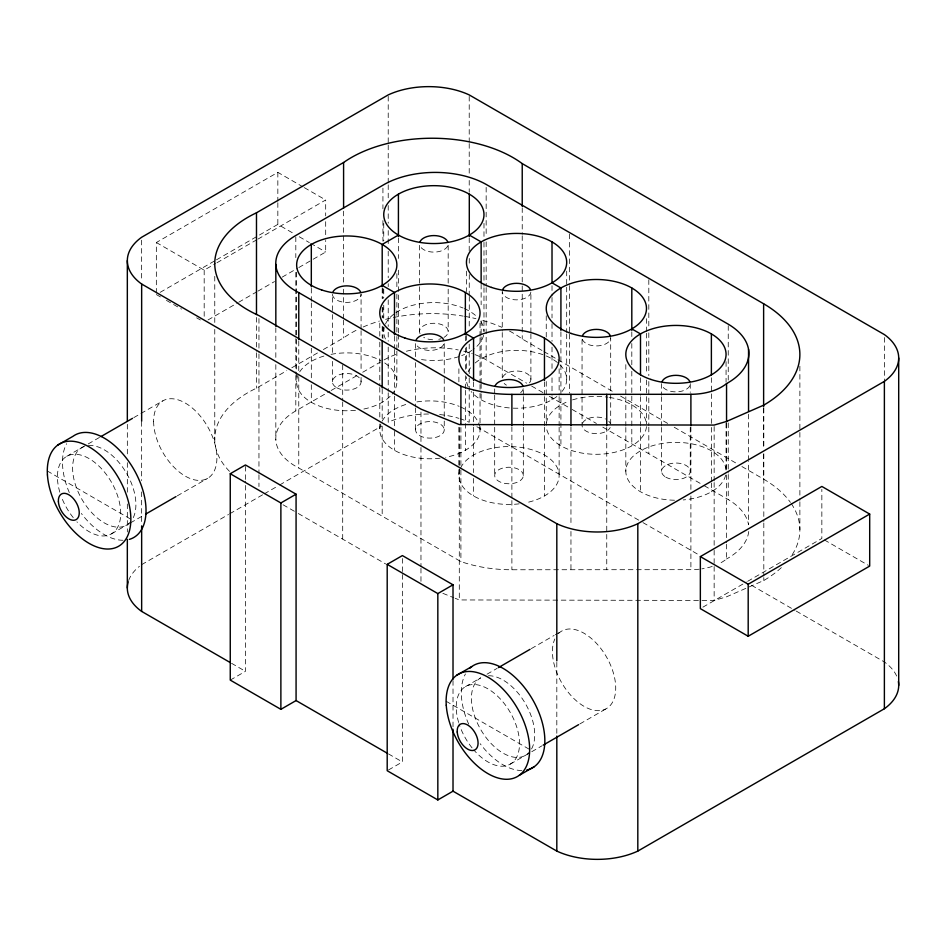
<?xml version="1.0" encoding="UTF-8"?>
<svg xmlns="http://www.w3.org/2000/svg" width="946" height="946" viewBox="0 0 946 946"><rect width="100%" height="100%" fill="white"/><g stroke="black" fill="none" stroke-linecap="round" stroke-linejoin="round"><path stroke-width="0.71" stroke-dasharray="4.73 3.55" d="M156.338 293.106L156.338 242.519L277.84 172.361L303.027 186.906M160.17 292.338L215.168 260.576M216.445 259.843L277.84 224.391L294.206 233.839M156.338 242.519L204.182 270.142L215.688 263.496M216.965 262.752L256.614 239.858M257.903 239.125L325.684 199.984L325.684 215.889M208.014 319.961L237.434 302.968M238.711 302.235L256.614 291.888M257.903 291.155L274.529 281.553M282.204 277.119L297.552 268.262M298.83 267.529L325.684 252.014L325.684 240.45M66.693 456.35L99.602 437.359M133.776 417.624L162.889 400.82M229.511 471.368A113.768 65.676 0 0 1 256.484 388.167L286.78 370.678M291.829 367.758L318.341 352.456M323.39 349.535L343.587 337.876A114.336 66.007 0 0 1 357.931 329.421M699.189 569.208A43.646 25.199 0 0 1 690.899 569.669L511.892 569.764A98.703 56.985 0 0 1 460.903 561.593L298.77 467.986A67.734 39.105 0 0 1 295.814 410.883L329.906 391.206M331.159 390.473L357.671 375.172M362.72 372.251L380.398 362.046M111.439 533.863L129.164 523.635M130.43 522.902L144.348 514.861M177.257 495.87L207.635 478.333M141.652 564.644L228.518 514.482M229.795 513.749L263.012 494.569M264.289 493.836L278.349 485.724M279.626 484.979L381.829 425.972M230.256 680.103L245.44 671.329L245.44 481.171M465.503 686.607L480.698 677.844A44.746 25.838 60 0 0 483.158 733.493A44.746 25.838 60 0 0 529.618 751.81M487.024 674.191L497.147 668.337M531.321 648.613L554.108 635.452M555.373 634.719L561.699 631.077M388.463 769.985L402.393 761.944L402.393 573.264M702.902 607.155L746.394 582.05M747.671 581.305L821.849 538.475L821.849 489.33M510.261 764.12L541.904 745.85M579.874 723.927L606.457 708.578M781.325 567.635A124.612 71.943 0 0 1 763.812 580.489L726.599 596.808L714.147 600.462L459.295 599.941L455.192 598.298M442.87 593.331L453.82 597.742M283.067 504.786L297.02 512.779M298.286 513.512L385.625 563.934M304.281 187.627L325.684 199.984M299.243 236.748L309.318 242.566M310.584 243.299L325.684 252.014M824.368 539.93L868.44 565.377M474.998 354.62A72.771 42.014 0 0 1 486.161 359.799L526.603 383.154M531.652 386.074L543.028 392.637M549.354 396.291L569.575 407.963M572.129 409.441L596.406 423.453M602.803 427.143L703.02 485.014M704.285 485.736L728.243 499.571A72.381 41.79 0 0 1 748.546 524.77L748.546 461.388M476.89 426.717L641.672 521.849M642.949 522.594L699.153 555.042M751.526 585.278L794.959 610.347M796.236 611.092L884.38 661.975A64.434 37.201 0 0 1 897.364 677.833M156.338 294.549L161.376 297.458M166.401 300.367L181.514 309.082M196.626 317.809L200.398 319.985M47.3 470.99L130.844 519.224M446.11 701.246L529.654 749.48M231.522 663.288L245.44 671.329M388.463 753.903L402.393 761.944M509.468 331.017A114.336 66.007 0 0 1 522.227 338.987L542.661 350.848M543.938 351.593L556.709 359.007M557.986 359.752L614.191 392.377M620.576 396.09L667.829 423.524M674.214 427.225L736.804 463.564M741.912 466.532L763.623 479.137A124.612 71.943 0 0 1 790.43 502.397M884.38 337.545L884.38 380.304M799.878 366.197L799.878 500.316M799.878 501.794L799.878 529.795M763.812 408.057L763.812 447.848M763.812 453.737L763.812 521.542M763.812 523.008L763.812 576.067M763.812 577.545L763.812 580.489M763.623 408.4L763.623 448.191M763.623 454.092L763.623 479.137M748.546 414.23L748.546 459.922M728.243 325.661L728.243 380.186M728.243 422.933L728.243 473.035M728.243 474.514L728.243 499.571M726.552 423.394L726.552 469.074M726.552 474.975L726.552 542.768M726.552 544.246L726.552 558.98A43.646 25.199 0 0 1 718.629 563.911M726.067 361.691L726.067 382.149M726.067 423.075L726.067 471.297M714.147 426.54L714.147 481.076M714.147 482.555L714.147 548.869M714.147 550.347L714.147 565.081M714.147 566.559L714.147 600.462M711.38 377.761L711.38 392.377M711.38 393.843L711.38 425.996M711.38 427.45L711.38 481.538M711.38 482.992L711.38 491.766M690.899 426.717L690.899 490.087M690.899 495.988L690.899 569.669M690.261 383.615L690.261 392.377M690.261 427.45L690.261 471.297M661.621 383.615L661.621 395.298M661.621 396.764L661.621 425.996M661.621 427.45L661.621 471.297M648.814 279.803L648.814 326.961M648.814 332.85L648.814 375.597M648.814 381.486L648.814 425.712M648.814 427.178L648.814 453.713M646.485 318.66L646.485 331.821M646.485 333.276L646.485 374.202M646.485 380.044L646.485 423.891M640.501 377.761L640.501 395.298M640.501 396.764L640.501 425.996M640.501 427.45L640.501 491.766M631.81 331.821L631.81 337.663M631.81 343.504L631.81 365.428M631.81 371.281L631.81 445.814M625.826 364.612L625.826 395.298M625.826 396.764L625.826 425.996M625.826 427.45L625.826 471.297M610.69 423.891L610.69 337.663A14.32 8.266 0 0 1 596.37 345.929A14.32 8.266 0 0 1 582.05 337.663L582.05 425.357A14.32 8.266 0 0 0 594.49 433.552A14.32 8.266 0 0 0 610.194 427.497M606.753 426.752L606.753 569.717M570.958 426.764L570.958 525.515M570.958 531.416L570.958 569.729M569.575 234.052L569.575 284.167M569.575 285.633L569.575 332.803M569.575 334.269L569.575 393.229M566.689 271.135L566.689 285.751M566.689 287.206L566.689 332.519M566.689 333.985L566.689 379.287M560.919 331.821L560.919 445.814M559.133 368.81L559.133 395.121M559.133 396.587L559.133 425.818M559.133 427.273L559.133 475.507M556.816 662.33L556.816 736.071M552.015 285.751L552.015 295.98M552.015 297.446L552.015 317.903M552.015 323.745L552.015 341.293M552.015 347.135L552.015 371.979M552.015 377.832L552.015 395.369M552.015 396.823L552.015 399.744M546.244 315.739L546.244 337.663M546.244 381.51L546.244 425.357M544.458 381.971L544.458 395.121M544.458 396.587L544.458 425.818M544.458 427.273L544.458 495.964M530.895 332.519L530.895 291.593A14.32 8.266 0 0 1 516.575 299.858A14.32 8.266 0 0 1 502.255 291.593L502.255 331.053M530.895 333.985L530.895 379.287M523.327 395.121L523.327 387.813A14.32 8.266 0 0 1 519.141 393.666M523.327 396.587L523.327 425.818M523.327 427.273L523.327 475.507A14.32 8.266 0 0 1 501.853 482.661A14.32 8.266 0 0 1 501.853 468.341A14.32 8.266 0 0 1 523.327 475.507M522.227 207.813L522.227 234.336M522.227 235.814L522.227 284.45M522.227 285.929L522.227 338.987M511.892 426.8L511.892 499.015M511.892 500.493L511.892 569.764M502.255 332.519L502.255 377.832M494.687 393.666L494.687 387.813A14.32 8.266 0 0 0 495.184 389.953M494.687 395.121L494.687 425.818M494.687 427.273L494.687 475.507M486.161 187.367L486.161 236.003M486.161 241.904L486.161 286.118M486.161 287.584L486.161 359.799M483.985 223.386L483.985 240.923M483.985 242.377L483.985 286.224M483.985 287.69L483.985 331.538A50.114 28.936 0 0 0 480.166 320.458M481.136 284.285L481.136 304.754M481.136 320.824L481.136 335.44M481.136 336.906L481.136 382.208M481.136 383.674L481.136 392.436M481.136 393.903L481.136 399.744M480.036 323.154L480.036 336.303M480.036 337.769L480.036 383.071M480.036 384.537L480.036 391.845M480.036 393.3L480.036 429.839M473.568 381.971L473.568 390.733M473.568 392.2L473.568 425.818M473.568 427.273L473.568 472.586M473.568 478.428L473.568 495.964M469.216 96.374L469.216 142.089M469.216 143.567L469.216 174.537M469.216 180.438L469.216 192.227M469.216 237.954L469.216 251.222M469.299 258.459L469.216 265.968M469.299 274.541L469.216 295.459M469.299 296.453L469.216 329.385M469.216 344.131L469.216 376.567M469.216 378.045L469.216 422.283A64.434 37.201 0 0 0 460.158 418.747M466.449 271.135L466.449 291.593M466.449 335.44L466.449 341.293M466.449 347.135L466.449 371.979M465.361 336.303L465.361 340.69M465.361 347.998L465.361 369.921M465.361 375.763L465.361 388.924M465.361 390.379L465.361 450.308M460.903 427.474L460.903 468.743M460.903 470.209L460.903 561.593M459.295 427.509L459.295 467.3M459.295 468.778L459.295 599.941M458.893 368.81L458.893 383.426M458.893 427.273L458.893 468.199M458.893 469.665L458.893 475.507M453.016 680.623L453.016 727.793M448.179 245.31L448.179 283.303M448.179 289.157L448.179 331.538M444.242 343.611L444.242 377.229M444.242 378.684L444.242 419.61M444.242 421.076L444.242 429.839A14.32 8.266 0 0 1 422.756 437.005A14.32 8.266 0 0 1 422.756 422.685A14.32 8.266 0 0 1 444.242 429.839M420.97 412.078L420.97 441.557M420.97 447.458L420.97 566.831M420.97 568.31L420.97 581.565M419.539 245.31L419.539 331.538M415.601 343.611L415.601 356.76M415.601 362.614L415.601 406.461M415.601 407.915L415.601 429.839M402.393 558.518L402.393 571.786M398.42 238.002L398.42 258.459M398.42 270.154L398.42 332.992M398.42 334.458L398.42 347.608M396.871 273.678L396.871 288.294M396.871 294.135L396.871 335.061M396.871 336.516L396.871 349.677M396.871 351.132L396.871 381.829M394.482 336.303L394.482 347.998M394.482 349.452L394.482 394.766M394.482 396.22L394.482 429.839M394.482 431.305L394.482 450.308M388.215 96.374L388.215 143.567M388.215 145.045L388.215 183.382M388.215 184.86L388.215 198.128M388.215 205.507L388.215 223.197M388.215 230.576L388.215 245.321M388.215 251.222L388.215 277.769M388.215 283.67L388.215 286.614M388.215 299.882L388.215 326.429M388.215 332.33L388.215 341.175M388.215 347.076L388.215 391.313M388.215 392.791L388.215 422.283A64.434 37.201 0 0 1 428.715 414.017M383.745 223.386L383.745 240.923M383.745 289.157L383.745 297.919M383.745 305.227L383.745 319.843A114.336 66.007 0 0 1 392.011 317.821M383.745 327.15L383.745 331.538M382.929 188.148L382.929 208.782M382.929 220.572L382.929 241.206M382.929 288.376L382.929 298.688M382.929 307.533L382.929 317.844M382.929 326.689L382.929 338.479M382.196 288.294L382.196 298.522M382.196 307.284L382.196 317.525M382.196 326.287L382.196 337.982M382.196 389.137L382.184 420.355M382.184 426.244L382.184 516.149M379.795 323.154L379.795 336.303M379.795 342.145L379.795 385.992M379.795 387.458L379.795 418.144M379.795 423.997L379.795 429.839M361.076 329.208L361.076 294.135A14.32 8.266 0 0 1 346.756 302.401A14.32 8.266 0 0 1 332.436 294.135L332.436 313.138M361.076 330.674L361.076 371.601M361.076 377.442L361.076 381.829M343.587 211.135L343.587 283.351M343.587 289.24L343.587 318.719M343.587 320.197L343.587 337.876M342.7 365.038L342.7 400.406M342.7 401.884L342.7 538.948M332.436 314.592L332.436 355.519M332.436 361.36L332.436 381.829M325.684 221.671L325.684 239.007M311.317 288.294L311.317 301.443M311.317 302.909L311.317 342.369M311.317 348.211L311.317 378.908M311.317 384.75L311.317 402.287M298.77 341.246L298.77 370.714M298.77 376.614L298.77 467.986M296.63 272.212L296.63 337.982M296.63 339.448L296.63 381.829M295.814 236.973L295.814 257.608M295.814 272.342L295.814 337.19M295.814 338.668L295.814 374.037M295.814 375.503L295.814 410.883M277.84 172.361L277.84 201.273M277.84 202.716L277.84 224.391M275.83 327.801L275.83 358.747M275.83 364.636L275.83 439.807M258.956 318.542L258.956 352.444M258.956 353.91L258.956 473.296M258.956 474.774L258.956 486.563M256.484 317.43L256.484 351.321M256.484 352.799L256.484 388.167M245.44 466.437L245.44 479.705M214.766 276.327L214.766 323.485M214.766 329.385L214.766 439.925M204.182 270.142L204.182 316.39M141.652 240.201L141.652 281.494M141.652 421.597L141.652 480.58M141.652 491.955L141.652 524.817M127.332 424.328L127.332 455.298M127.332 462.677L127.332 492.168M127.332 503.97L127.332 531.983M384.041 359.941A72.771 42.014 0 0 1 397.864 353.745M406.378 351.238A72.771 42.014 0 0 1 458.254 349.949M463.753 351.155A72.771 42.014 0 0 1 472.291 353.65M559.973 364.825A50.114 28.936 0 0 1 559.973 393.761M556.898 396.469A50.114 28.936 0 0 1 510.757 408.033M509.303 407.915A50.114 28.936 0 0 1 471.155 391.526M468.164 386.772A50.114 28.936 0 0 1 466.638 376.768M468.164 371.802A50.114 28.936 0 0 1 472.125 365.925M475.152 362.992A50.114 28.936 0 0 1 559.015 363.903M502.74 377.147A14.32 8.266 0 0 1 522.05 371.648A14.32 8.266 0 0 1 528.98 383.426M506.441 385.14A14.32 8.266 0 0 1 504.171 383.426M443.745 344.285A14.32 8.266 0 0 1 429.922 350.422A14.32 8.266 0 0 1 416.086 344.285M420.024 333.678A14.32 8.266 0 0 1 437.572 323.556A14.32 8.266 0 0 1 443.993 337.379M441.025 338.692A14.32 8.266 0 0 1 438.755 339.307M432.618 339.768A14.32 8.266 0 0 1 423.737 337.379M483.548 335.31A50.114 28.936 0 0 1 473.047 349.582M471.841 350.422A50.114 28.936 0 0 1 461.695 355.601M458.916 356.595A50.114 28.936 0 0 1 418.108 359.007M385.448 339.023A50.114 28.936 0 0 1 384.171 327.754M385.448 324.052A50.114 28.936 0 0 1 394.683 313.493M395.877 312.653A50.114 28.936 0 0 1 463.043 308.018M464.368 308.573A50.114 28.936 0 0 1 477.269 317.064M748.735 531.51A72.381 41.79 0 0 1 726.552 558.98M712.208 566.453A43.646 25.199 0 0 1 701.908 568.853M439.618 414.561A64.434 37.201 0 0 1 458.798 418.321M128.668 580.489A64.434 37.201 0 0 1 139.44 566.311M582.535 423.217A14.32 8.266 0 0 1 605.57 419.019M608.763 421.218A14.32 8.266 0 0 1 610.194 423.217M646.437 426.611A50.114 28.936 0 0 1 596.37 454.293A50.114 28.936 0 0 1 546.291 426.611M546.433 422.838A50.114 28.936 0 0 1 568.534 401.293M572.567 399.886A50.114 28.936 0 0 1 607.935 397.202M609.342 397.403A50.114 28.936 0 0 1 646.295 422.838M363.146 326.997A114.336 66.007 0 0 1 379.405 321.072M393.43 317.525A114.336 66.007 0 0 1 463.102 316.094M464.557 316.331A114.336 66.007 0 0 1 475.956 318.66M482.803 320.458A114.336 66.007 0 0 1 501.818 327.304M791.258 503.579A124.612 71.943 0 0 1 790.537 557.206M447.695 245.984A14.32 8.266 0 0 1 433.859 252.109A14.32 8.266 0 0 1 420.024 245.984M689.776 385.743A14.32 8.266 0 0 1 675.941 391.88A14.32 8.266 0 0 1 662.117 385.743M460.596 468.022A50.114 28.936 0 0 1 542.874 454.175A50.114 28.936 0 0 1 526.142 502.704M519.165 503.84A50.114 28.936 0 0 1 460.087 469.24M479.847 427.332A50.114 28.936 0 0 1 445.672 457.308M440.067 458.183A50.114 28.936 0 0 1 381.51 422.354M382.113 421.147A50.114 28.936 0 0 1 407.407 403.989M416.95 401.896A50.114 28.936 0 0 1 459.106 406.319M460.43 406.886A50.114 28.936 0 0 1 479.61 426.067M384.738 362.945A50.114 28.936 0 0 1 392.176 394.068M390.154 396.291A50.114 28.936 0 0 1 363.891 409.027M355.471 410.328A50.114 28.936 0 0 1 298.345 374.332M299.657 371.932A50.114 28.936 0 0 1 324.242 355.968M331.005 354.36A50.114 28.936 0 0 1 381.025 360.71M725.641 475.081A50.114 28.936 0 0 1 683.213 499.937M674.498 500.221A50.114 28.936 0 0 1 625.826 471.167A50.114 28.936 0 0 1 674.983 442.373A50.114 28.936 0 0 1 726.02 470.044M558.471 633.572A44.746 25.838 60 0 1 611.885 668.444A44.746 25.838 60 0 1 585.74 707.277A44.746 25.838 60 0 1 554.841 638.964M521.837 770.517A59.066 34.103 60 0 1 480.178 743.71M468.696 724.151A59.066 34.103 60 0 1 465.444 673.93M488.455 675.751A44.746 25.838 60 0 1 525.929 704.522A44.746 25.838 60 0 1 530.47 750.686M458.644 722.472A44.746 25.838 60 0 1 484.435 687.056A44.746 25.838 60 0 1 519.047 749.705A44.746 25.838 60 0 1 473.875 750.048M472.066 747.872A44.746 25.838 60 0 1 459.058 723.808M123.027 540.261A59.066 34.103 60 0 1 81.356 513.465M69.318 492.594A59.066 34.103 60 0 1 66.634 443.686M130.796 521.553A44.746 25.838 60 0 1 81.888 499.263A44.746 25.838 60 0 1 87.032 445.743M88.439 445.566A44.746 25.838 60 0 1 126.634 473.426A44.746 25.838 60 0 1 131.66 520.43M59.835 492.216A44.746 25.838 60 0 1 84.939 456.504A44.746 25.838 60 0 1 120.438 517.994A44.746 25.838 60 0 1 76.957 521.873M73.244 517.616A44.746 25.838 60 0 1 61.667 497.561M336.622 387.671A14.32 8.266 0 0 0 360.592 383.97A14.32 8.266 0 0 0 343.043 373.836A14.32 8.266 0 0 0 336.622 387.671M665.818 477.151A14.32 8.266 0 0 0 689.776 473.438A14.32 8.266 0 0 0 672.239 463.315A14.32 8.266 0 0 0 665.818 477.151M153.619 421.301A44.746 25.838 60 0 0 201.084 480.355A44.746 25.838 60 0 0 201.084 417.068A44.746 25.838 60 0 0 153.619 421.301"/><path stroke-width="1.42" d="M256.484 212.791L343.587 162.499A114.336 66.007 0 0 1 522.227 163.599L763.623 303.761A124.612 71.943 0 0 1 763.812 405.101L726.599 421.419L714.147 425.073L459.295 424.565L420.97 409.133L258.956 315.597A113.768 65.676 0 0 1 256.484 212.791L256.484 314.474M398.42 235.069A50.114 28.936 0 0 1 420.887 186.658A50.114 28.936 0 0 1 482.271 222.097A50.114 28.936 0 0 1 398.42 235.069L382.196 244.446L382.196 286.827M57.801 445.081L72.996 436.307A59.066 34.103 60 0 1 134.959 471.368A59.066 34.103 60 0 1 129.342 539.386M100.867 436.626L132.511 418.357M145.613 514.139L175.991 496.591M296.074 700.56L280.879 709.334L230.256 680.103L230.256 473.733L245.44 464.959L296.074 494.19L296.074 700.56L387.198 753.182M230.256 473.733L280.879 502.965L296.074 494.19M898.369 681.569A64.434 37.201 0 0 1 884.38 708.743L637.817 851.093A64.434 37.201 0 0 1 556.816 851.093L453.016 791.175L437.832 799.949L387.198 770.718L387.198 564.348L402.393 555.574L453.016 584.805L453.016 679.145M387.198 564.348L437.832 593.58L453.016 584.805M141.652 284.025L556.816 523.717A64.434 37.201 0 0 0 637.817 523.717L884.38 381.356A64.434 37.201 0 0 0 884.38 334.588L469.216 94.907A64.434 37.201 0 0 0 388.215 94.907L141.652 237.257A64.434 37.201 0 0 0 141.652 284.025L141.652 421.171M456.622 675.326L471.806 666.563M498.412 667.604L530.056 649.334M700.347 556.603L821.849 486.445L869.693 514.068L869.693 566.098L748.191 636.256L700.347 608.633L700.347 556.603L748.191 584.226L869.693 514.068M543.17 745.117L578.609 724.66M519.153 775.401L534.336 766.627M298.77 292.61L460.903 386.205A98.703 56.985 0 0 0 511.892 394.376L690.899 394.293A43.646 25.199 0 0 0 726.552 383.591A72.381 41.79 0 0 0 728.243 324.182L486.161 184.423A72.771 42.014 0 0 0 382.929 185.203L295.814 235.495A67.734 39.105 0 0 0 298.77 292.61L298.77 339.768M469.299 235.069L481.136 241.904L481.136 282.83M631.81 328.889L640.501 333.914L640.501 374.841M382.196 285.361L394.482 292.456L394.482 334.837M465.361 333.382L473.568 338.124L473.568 380.505M128.254 581.731A64.434 37.201 0 0 0 141.652 611.412L230.256 662.567M898.7 357.978L898.7 685.365M884.38 381.356L884.38 708.743M763.623 303.761L763.623 406.922M748.546 349.381L748.546 411.285M748.191 584.226L748.191 636.256M726.552 383.591L726.552 421.916M711.38 333.914L711.38 374.841M690.899 394.293L690.899 425.239M637.817 523.717L637.817 851.093M631.81 287.974L631.81 330.355M606.753 394.328L606.753 425.274M570.958 394.34L570.958 425.298M560.919 330.355L560.919 287.974L552.015 282.83L552.015 241.904M556.816 523.717L556.816 660.864M556.816 736.071L556.816 851.093M544.458 338.124L544.458 380.505M522.227 163.599L522.227 206.334M511.892 394.376L511.892 425.322M469.299 194.155L469.299 236.535M465.361 292.456L465.361 334.837M460.903 386.205L460.903 424.529M453.016 729.26L453.016 791.175M437.832 593.58L437.832 799.949M398.42 194.155L398.42 236.535M382.184 340.761L382.184 387.931M343.587 162.499L343.587 208.179M311.317 244.446L311.317 286.827M280.879 502.965L280.879 709.334M275.83 264.419L275.83 326.323M141.652 525.87L141.652 611.412M127.332 260.635L127.332 421.384M127.332 539.362L127.332 588.022M502.74 289.452A14.32 8.266 0 0 1 516.575 283.327A14.32 8.266 0 0 1 530.41 289.452M416.086 340.004A14.32 8.266 0 0 1 429.922 333.879A14.32 8.266 0 0 1 443.745 340.004M582.535 335.523A14.32 8.266 0 0 1 596.37 329.397A14.32 8.266 0 0 1 610.194 335.523M420.024 241.703A14.32 8.266 0 0 1 433.859 235.578A14.32 8.266 0 0 1 447.695 241.703M495.184 385.672A14.32 8.266 0 0 1 509.007 379.547A14.32 8.266 0 0 1 522.842 385.672M662.117 381.475A14.32 8.266 0 0 1 675.941 375.337A14.32 8.266 0 0 1 689.776 381.475M332.921 291.995A14.32 8.266 0 0 1 346.756 285.869A14.32 8.266 0 0 1 360.592 291.995M469.689 668.337A59.066 34.103 60 0 1 533.201 700.584A59.066 34.103 60 0 1 526.804 769.985M491.518 287.43A50.114 28.936 0 0 0 566.689 262.361A50.114 28.936 0 0 0 491.518 237.304A50.114 28.936 0 0 0 491.518 287.43M571.301 333.489A50.114 28.936 0 0 0 646.485 308.431A50.114 28.936 0 0 0 571.301 283.374A50.114 28.936 0 0 0 571.301 333.489M650.883 379.441A50.114 28.936 0 0 0 726.067 354.383A50.114 28.936 0 0 0 650.883 329.314A50.114 28.936 0 0 0 650.883 379.441M321.699 289.961A50.114 28.936 0 0 0 396.871 264.904A50.114 28.936 0 0 0 321.699 239.846A50.114 28.936 0 0 0 321.699 289.961M404.853 337.982A50.114 28.936 0 0 0 480.036 312.913A50.114 28.936 0 0 0 404.853 287.856A50.114 28.936 0 0 0 404.853 337.982M483.95 383.638A50.114 28.936 0 0 0 559.133 358.581A50.114 28.936 0 0 0 483.95 333.524A50.114 28.936 0 0 0 483.95 383.638M446.252 705.208A59.066 34.103 60 0 0 511.609 778.759A59.066 34.103 60 0 0 505.791 692.129A59.066 34.103 60 0 0 446.252 705.208M457.225 732.015A14.769 8.526 60 0 0 473.568 750.403A14.769 8.526 60 0 0 472.113 728.751A14.769 8.526 60 0 0 457.225 732.015M47.43 474.951A59.066 34.103 60 0 0 112.799 548.503A59.066 34.103 60 0 0 106.981 461.873A59.066 34.103 60 0 0 47.43 474.951M58.404 501.758A14.769 8.526 60 0 0 74.746 520.146A14.769 8.526 60 0 0 73.291 498.495A14.769 8.526 60 0 0 58.404 501.758"/></g></svg>
